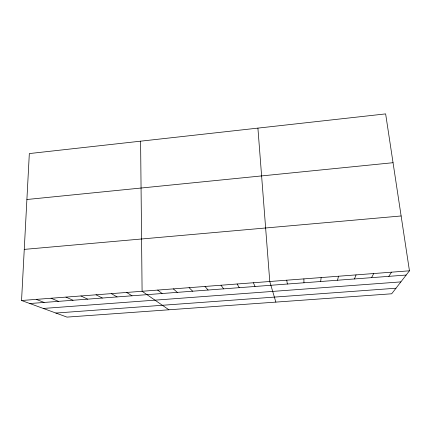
<?xml version="1.0" encoding="UTF-8"?>
<svg xmlns="http://www.w3.org/2000/svg" width="431" height="431" viewBox="0 0 431 431"><rect width="100%" height="100%" fill="white"/><g stroke="black" fill="none" stroke-linecap="round" stroke-linejoin="round"><path stroke-width="0.65" d="M21.55 300.504L29.33 153.571L385.637 113.892L409.45 270.803L391.687 293.786L66.994 317.108L21.55 300.504L409.45 270.803M320.675 281.508L321.138 277.564M337.516 280.231L338.529 276.233M354.487 278.949L356.054 274.892M371.587 277.656L373.715 273.54M388.816 276.352L391.51 272.176M26.9 199.505L393.045 162.708M24.255 249.393L401.132 215.969M29.82 303.526L406.18 275.037M43.305 308.451L400.884 281.89M55.885 313.051L395.981 288.226M36.247 299.378L44.118 302.443M51.052 298.247L58.514 301.355M65.959 297.104L73.011 300.256M80.969 295.957L87.601 299.152M96.086 294.799L102.298 298.042M111.317 293.63L117.092 296.921M126.649 292.455L131.994 295.79M168.92 309.787L142.095 291.275L140.598 141.179M157.654 290.085L162.104 293.511M173.321 288.883L177.319 292.358M189.107 287.676L192.635 291.2M205 286.459L208.065 290.031M221.017 285.23L223.603 288.856M237.147 283.997L239.253 287.671M253.396 282.752L255.012 286.48M275.856 302.104L269.768 281.497L257.91 128.115M286.76 280.198L287.358 284.029M303.882 278.884L303.952 282.774"/></g></svg>
